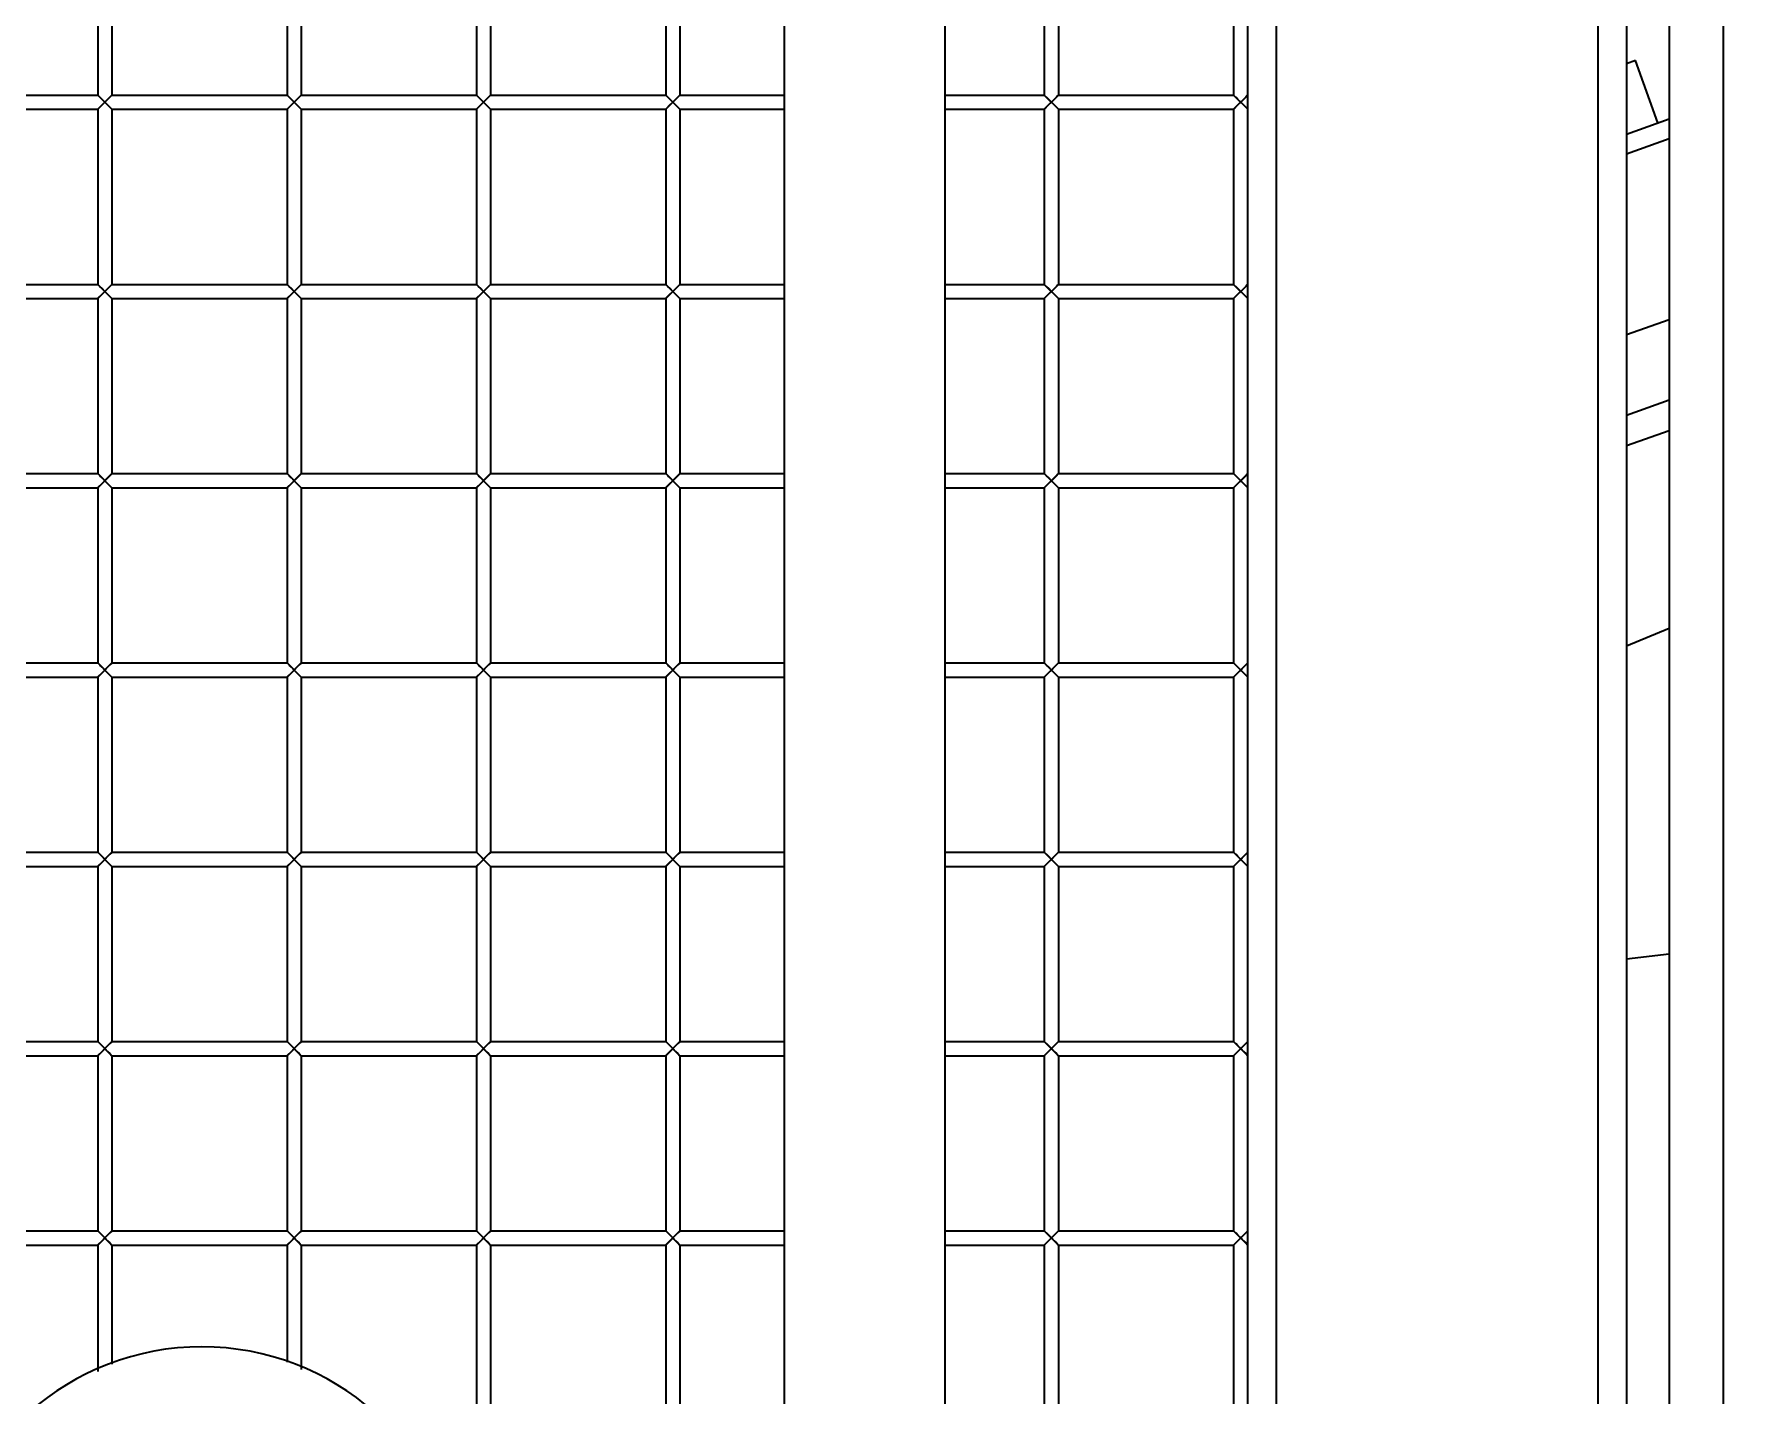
# Model space of a CAD drawing. Header units: millimetres. Extents: x 32496 to 166256, y 3504 to 23939.
# Drawn here: x 144487.8 to 144849.2, y 12530 to 12817.7 of the extents above; entities that cross this region are included whole.
import ezdxf

# ---------------------------------------------------------------- set-up
doc = ezdxf.new("R2010")
doc.units = ezdxf.units.MM
doc.layers.get('0').update_dxf_attribs({"lineweight": 35})
doc.layers.add('THICK', color=7, linetype='Continuous', lineweight=0)
doc.styles.add('TH_GBDIM', font='仿宋_GB2312.ttf', dxfattribs={"width": 0.8})
doc.dimstyles.new('TH_GBDIM', dxfattribs={"dimscale": 42, "dimtxt": 3, "dimasz": 3, "dimexe": 1.2, "dimexo": 0, "dimgap": 1, "dimtad": 1, "dimdec": 1, "dimdsep": 46, "dimtxsty": 'TH_GBDIM', "dimcen": 2.5, "dimdle": 252, "dimclrd": 4, "dimclre": 4, "dimclrt": 3, "dimadec": 0, "dimazin": 2, "dimtfac": 0.714286, "dimtdec": 1, "dimtmove": 0, "dimatfit": 3, "dimfxl": 1, "dimtolj": 1, "dimarcsym": 0})

# ---------------------------------------------------------------- blocks, each defined once
blk = doc.blocks.new('8-1250')
at = {"linetype": 'Continuous'}
for p, q in [((-3751.63, -34591.29), (-3751.63, -32232.29)), ((-3846.13, -32251.79), (-3846.13, -34571.79)), ((-3778.13, -34571.79), (-3778.13, -32251.79)), ((-3772.13, -32251.79), (-3772.13, -34571.79)), ((-3763.13, -32421.29), (-3763.13, -34421.29)), ((-3916.13, -33362.79), (-3916.13, -34431.79)), ((-3950.13, -33446.27), (-3950.13, -34431.79)), ((-3852.13, -34414.79), (-3852.13, -33511.79)), ((-4095.13, -34064.79), (-4095.13, -34101.79)), ((-4092.13, -34064.79), (-4092.13, -34101.79)), ((-4055.13, -34064.79), (-4055.13, -34101.79)), ((-4052.13, -34064.79), (-4052.13, -34101.79)), ((-4015.13, -34064.79), (-4015.13, -34101.79)), ((-4012.13, -34064.79), (-4012.13, -34101.79)), ((-3975.13, -34064.79), (-3975.13, -34101.79)), ((-3972.13, -34064.79), (-3972.13, -34101.79)), ((-3895.13, -34064.79), (-3895.13, -34101.79)), ((-3892.13, -34064.79), (-3892.13, -34101.79)), ((-3855.13, -34064.79), (-3855.13, -34101.79)), ((-3770.2, -34094.49), (-3772.13, -34095.17)), ((-3765.51, -34107.68), (-3770.2, -34094.49)), ((-4132.13, -34101.79), (-4095.13, -34101.79)), ((-4092.13, -34104.79), (-4095.13, -34101.79)), ((-4095.13, -34104.79), (-4092.13, -34101.79)), ((-4095.01, -34104.67), (-4094.22, -34103.88)), ((-4094.22, -34103.88), (-4093.63, -34103.29)), ((-4092.13, -34101.79), (-4055.13, -34101.79)), ((-4052.13, -34104.79), (-4055.13, -34101.79)), ((-4055.13, -34104.79), (-4052.13, -34101.79)), ((-4055.01, -34104.67), (-4054.22, -34103.88)), ((-4054.22, -34103.88), (-4053.63, -34103.29)), ((-4052.13, -34101.79), (-4015.13, -34101.79)), ((-4012.13, -34104.79), (-4015.13, -34101.79)), ((-4015.13, -34104.79), (-4012.13, -34101.79)), ((-4015.01, -34104.67), (-4014.22, -34103.88)), ((-4014.22, -34103.88), (-4013.63, -34103.29)), ((-4012.13, -34101.79), (-3975.13, -34101.79)), ((-3972.13, -34104.79), (-3975.13, -34101.79)), ((-3975.13, -34104.79), (-3972.13, -34101.79)), ((-3975.01, -34104.67), (-3974.22, -34103.88)), ((-3974.22, -34103.88), (-3973.63, -34103.29)), ((-3972.13, -34101.79), (-3950.13, -34101.79)), ((-3916.13, -34101.79), (-3895.13, -34101.79)), ((-3892.13, -34104.79), (-3895.13, -34101.79)), ((-3895.13, -34104.79), (-3892.13, -34101.79)), ((-3895.01, -34104.67), (-3894.22, -34103.88)), ((-3894.22, -34103.88), (-3893.63, -34103.29)), ((-3892.13, -34101.79), (-3855.13, -34101.79)), ((-3852.13, -34104.79), (-3855.13, -34101.79)), ((-3855.13, -34104.79), (-3852.13, -34101.79)), ((-3855.01, -34104.67), (-3854.22, -34103.88)), ((-3854.22, -34103.88), (-3853.63, -34103.29)), ((-4132.13, -34104.79), (-4095.13, -34104.79)), ((-4095.13, -34104.79), (-4095.13, -34141.79)), ((-4092.13, -34104.79), (-4092.13, -34141.79)), ((-4092.13, -34104.79), (-4055.13, -34104.79)), ((-4055.13, -34104.79), (-4055.13, -34141.79)), ((-4052.13, -34104.79), (-4052.13, -34141.79)), ((-4052.13, -34104.79), (-4015.13, -34104.79)), ((-4015.13, -34104.79), (-4015.13, -34141.79)), ((-4012.13, -34104.79), (-4012.13, -34141.79)), ((-4012.13, -34104.79), (-3975.13, -34104.79)), ((-3975.13, -34104.79), (-3975.13, -34141.79)), ((-3972.13, -34104.79), (-3972.13, -34141.79)), ((-3972.13, -34104.79), (-3950.13, -34104.79)), ((-3916.13, -34104.79), (-3895.13, -34104.79)), ((-3895.13, -34104.79), (-3895.13, -34141.79)), ((-3892.13, -34104.79), (-3892.13, -34141.79)), ((-3892.13, -34104.79), (-3855.13, -34104.79)), ((-3855.13, -34104.79), (-3855.13, -34141.79)), ((-3772.13, -34110.03), (-3763.13, -34106.83)), ((-3763.13, -34111.07), (-3772.13, -34114.28)), ((-4132.13, -34141.79), (-4095.13, -34141.79)), ((-4092.13, -34144.79), (-4095.13, -34141.79)), ((-4095.13, -34144.79), (-4092.13, -34141.79)), ((-4095.01, -34144.67), (-4094.22, -34143.88)), ((-4094.22, -34143.88), (-4093.63, -34143.29)), ((-4092.13, -34141.79), (-4055.13, -34141.79)), ((-4052.13, -34144.79), (-4055.13, -34141.79)), ((-4055.13, -34144.79), (-4052.13, -34141.79)), ((-4055.01, -34144.67), (-4054.22, -34143.88)), ((-4054.22, -34143.88), (-4053.63, -34143.29)), ((-4052.13, -34141.79), (-4015.13, -34141.79)), ((-4012.13, -34144.79), (-4015.13, -34141.79)), ((-4015.13, -34144.79), (-4012.13, -34141.79)), ((-4015.01, -34144.67), (-4014.22, -34143.88)), ((-4014.22, -34143.88), (-4013.63, -34143.29)), ((-4012.13, -34141.79), (-3975.13, -34141.79)), ((-3972.13, -34144.79), (-3975.13, -34141.79)), ((-3975.13, -34144.79), (-3972.13, -34141.79)), ((-3975.01, -34144.67), (-3974.22, -34143.88)), ((-3974.22, -34143.88), (-3973.63, -34143.29)), ((-3972.13, -34141.79), (-3950.13, -34141.79)), ((-3916.13, -34141.79), (-3895.13, -34141.79)), ((-3892.13, -34144.79), (-3895.13, -34141.79)), ((-3895.13, -34144.79), (-3892.13, -34141.79)), ((-3895.01, -34144.67), (-3894.22, -34143.88)), ((-3894.22, -34143.88), (-3893.63, -34143.29)), ((-3892.13, -34141.79), (-3855.13, -34141.79)), ((-3852.13, -34144.79), (-3855.13, -34141.79)), ((-3855.13, -34144.79), (-3852.13, -34141.79)), ((-3855.01, -34144.67), (-3854.22, -34143.88)), ((-3854.22, -34143.88), (-3853.63, -34143.29)), ((-4132.13, -34144.79), (-4095.13, -34144.79)), ((-4095.13, -34144.79), (-4095.13, -34181.79)), ((-4092.13, -34144.79), (-4092.13, -34181.79)), ((-4092.13, -34144.79), (-4055.13, -34144.79)), ((-4055.13, -34144.79), (-4055.13, -34181.79)), ((-4052.13, -34144.79), (-4052.13, -34181.79)), ((-4052.13, -34144.79), (-4015.13, -34144.79)), ((-4015.13, -34144.79), (-4015.13, -34181.79)), ((-4012.13, -34144.79), (-4012.13, -34181.79)), ((-4012.13, -34144.79), (-3975.13, -34144.79)), ((-3975.13, -34144.79), (-3975.13, -34181.79)), ((-3972.13, -34144.79), (-3972.13, -34181.79)), ((-3972.13, -34144.79), (-3950.13, -34144.79)), ((-3916.13, -34144.79), (-3895.13, -34144.79)), ((-3895.13, -34144.79), (-3895.13, -34181.79)), ((-3892.13, -34144.79), (-3892.13, -34181.79)), ((-3892.13, -34144.79), (-3855.13, -34144.79)), ((-3855.13, -34144.79), (-3855.13, -34181.79)), ((-3763.13, -34149.29), (-3772.13, -34152.49)), ((-3763.13, -34166.27), (-3772.13, -34169.48)), ((-3772.13, -34175.85), (-3763.13, -34172.64)), ((-4132.13, -34181.79), (-4095.13, -34181.79)), ((-4092.13, -34184.79), (-4095.13, -34181.79)), ((-4095.13, -34184.79), (-4092.13, -34181.79)), ((-4094.22, -34183.88), (-4093.63, -34183.29)), ((-4092.13, -34181.79), (-4055.13, -34181.79)), ((-4052.13, -34184.79), (-4055.13, -34181.79)), ((-4055.13, -34184.79), (-4052.13, -34181.79)), ((-4054.22, -34183.88), (-4053.63, -34183.29)), ((-4052.13, -34181.79), (-4015.13, -34181.79)), ((-4012.13, -34184.79), (-4015.13, -34181.79)), ((-4015.13, -34184.79), (-4012.13, -34181.79)), ((-4014.22, -34183.88), (-4013.63, -34183.29)), ((-4012.13, -34181.79), (-3975.13, -34181.79)), ((-3972.13, -34184.79), (-3975.13, -34181.79)), ((-3975.13, -34184.79), (-3972.13, -34181.79)), ((-3974.22, -34183.88), (-3973.63, -34183.29)), ((-3972.13, -34181.79), (-3950.13, -34181.79)), ((-3916.13, -34181.79), (-3895.13, -34181.79)), ((-3892.13, -34184.79), (-3895.13, -34181.79)), ((-3895.13, -34184.79), (-3892.13, -34181.79)), ((-3894.22, -34183.88), (-3893.63, -34183.29)), ((-3892.13, -34181.79), (-3855.13, -34181.79)), ((-3852.13, -34184.79), (-3855.13, -34181.79)), ((-3855.13, -34184.79), (-3852.13, -34181.79)), ((-3854.22, -34183.88), (-3853.63, -34183.29)), ((-4132.13, -34184.79), (-4095.13, -34184.79)), ((-4095.13, -34184.79), (-4095.13, -34221.79)), ((-4095.01, -34184.67), (-4094.22, -34183.88)), ((-4092.13, -34184.79), (-4092.13, -34221.79)), ((-4092.13, -34184.79), (-4055.13, -34184.79)), ((-4055.13, -34184.79), (-4055.13, -34221.79)), ((-4055.01, -34184.67), (-4054.22, -34183.88)), ((-4052.13, -34184.79), (-4052.13, -34221.79)), ((-4052.13, -34184.79), (-4015.13, -34184.79)), ((-4015.13, -34184.79), (-4015.13, -34221.79)), ((-4015.01, -34184.67), (-4014.22, -34183.88)), ((-4012.13, -34184.79), (-4012.13, -34221.79)), ((-4012.13, -34184.79), (-3975.13, -34184.79)), ((-3975.13, -34184.79), (-3975.13, -34221.79)), ((-3975.01, -34184.67), (-3974.22, -34183.88)), ((-3972.13, -34184.79), (-3972.13, -34221.79)), ((-3972.13, -34184.79), (-3950.13, -34184.79)), ((-3916.13, -34184.79), (-3895.13, -34184.79)), ((-3895.13, -34184.79), (-3895.13, -34221.79)), ((-3895.01, -34184.67), (-3894.22, -34183.88)), ((-3892.13, -34184.79), (-3892.13, -34221.79)), ((-3892.13, -34184.79), (-3855.13, -34184.79)), ((-3855.13, -34184.79), (-3855.13, -34221.79)), ((-3855.01, -34184.67), (-3854.22, -34183.88)), ((-3772.13, -34218.15), (-3763.13, -34214.47)), ((-4132.13, -34221.79), (-4095.13, -34221.79)), ((-4092.13, -34224.79), (-4095.13, -34221.79)), ((-4095.13, -34224.79), (-4092.13, -34221.79)), ((-4094.22, -34223.88), (-4093.63, -34223.29)), ((-4092.13, -34221.79), (-4055.13, -34221.79)), ((-4052.13, -34224.79), (-4055.13, -34221.79)), ((-4055.13, -34224.79), (-4052.13, -34221.79)), ((-4054.22, -34223.88), (-4053.63, -34223.29)), ((-4052.13, -34221.79), (-4015.13, -34221.79)), ((-4012.13, -34224.79), (-4015.13, -34221.79)), ((-4015.13, -34224.79), (-4012.13, -34221.79)), ((-4014.22, -34223.88), (-4013.63, -34223.29)), ((-4012.13, -34221.79), (-3975.13, -34221.79)), ((-3972.13, -34224.79), (-3975.13, -34221.79)), ((-3975.13, -34224.79), (-3972.13, -34221.79)), ((-3974.22, -34223.88), (-3973.63, -34223.29)), ((-3972.13, -34221.79), (-3950.13, -34221.79)), ((-3916.13, -34221.79), (-3895.13, -34221.79)), ((-3892.13, -34224.79), (-3895.13, -34221.79)), ((-3895.13, -34224.79), (-3892.13, -34221.79)), ((-3894.22, -34223.88), (-3893.63, -34223.29)), ((-3892.13, -34221.79), (-3855.13, -34221.79)), ((-3852.13, -34224.79), (-3855.13, -34221.79)), ((-3855.13, -34224.79), (-3852.13, -34221.79)), ((-3854.22, -34223.88), (-3853.63, -34223.29)), ((-4132.13, -34224.79), (-4095.13, -34224.79)), ((-4095.13, -34224.79), (-4095.13, -34261.79)), ((-4095.01, -34224.67), (-4094.22, -34223.88)), ((-4092.13, -34224.79), (-4092.13, -34261.79)), ((-4092.13, -34224.79), (-4055.13, -34224.79)), ((-4055.13, -34224.79), (-4055.13, -34261.79)), ((-4055.01, -34224.67), (-4054.22, -34223.88)), ((-4052.13, -34224.79), (-4052.13, -34261.79)), ((-4052.13, -34224.79), (-4015.13, -34224.79)), ((-4015.13, -34224.79), (-4015.13, -34261.79)), ((-4015.01, -34224.67), (-4014.22, -34223.88)), ((-4012.13, -34224.79), (-4012.13, -34261.79)), ((-4012.13, -34224.79), (-3975.13, -34224.79)), ((-3975.13, -34224.79), (-3975.13, -34261.79)), ((-3975.01, -34224.67), (-3974.22, -34223.88)), ((-3972.13, -34224.79), (-3972.13, -34261.79)), ((-3972.13, -34224.79), (-3950.13, -34224.79)), ((-3916.13, -34224.79), (-3895.13, -34224.79)), ((-3895.13, -34224.79), (-3895.13, -34261.79)), ((-3895.01, -34224.67), (-3894.22, -34223.88)), ((-3892.13, -34224.79), (-3892.13, -34261.79)), ((-3892.13, -34224.79), (-3855.13, -34224.79)), ((-3855.13, -34224.79), (-3855.13, -34261.79)), ((-3855.01, -34224.67), (-3854.22, -34223.88)), ((-4132.13, -34261.79), (-4095.13, -34261.79)), ((-4092.13, -34264.79), (-4095.13, -34261.79)), ((-4095.13, -34264.79), (-4092.13, -34261.79)), ((-4092.13, -34261.79), (-4055.13, -34261.79)), ((-4052.13, -34264.79), (-4055.13, -34261.79)), ((-4055.13, -34264.79), (-4052.13, -34261.79)), ((-4052.13, -34261.79), (-4015.13, -34261.79)), ((-4012.13, -34264.79), (-4015.13, -34261.79)), ((-4015.13, -34264.79), (-4012.13, -34261.79)), ((-4012.13, -34261.79), (-3975.13, -34261.79)), ((-3972.13, -34264.79), (-3975.13, -34261.79)), ((-3975.13, -34264.79), (-3972.13, -34261.79)), ((-3972.13, -34261.79), (-3950.13, -34261.79)), ((-3916.13, -34261.79), (-3895.13, -34261.79)), ((-3892.13, -34264.79), (-3895.13, -34261.79)), ((-3895.13, -34264.79), (-3892.13, -34261.79)), ((-3892.13, -34261.79), (-3855.13, -34261.79)), ((-3852.13, -34264.79), (-3855.13, -34261.79)), ((-3855.13, -34264.79), (-3852.13, -34261.79)), ((-4132.13, -34264.79), (-4095.13, -34264.79)), ((-4095.13, -34264.79), (-4095.13, -34301.79)), ((-4095.01, -34264.67), (-4094.22, -34263.88)), ((-4094.22, -34263.88), (-4093.63, -34263.29)), ((-4092.13, -34264.79), (-4092.13, -34301.79)), ((-4092.13, -34264.79), (-4055.13, -34264.79)), ((-4055.13, -34264.79), (-4055.13, -34301.79)), ((-4055.01, -34264.67), (-4054.22, -34263.88)), ((-4054.22, -34263.88), (-4053.63, -34263.29)), ((-4052.13, -34264.79), (-4052.13, -34301.79)), ((-4052.13, -34264.79), (-4015.13, -34264.79)), ((-4015.13, -34264.79), (-4015.13, -34301.79)), ((-4015.01, -34264.67), (-4014.22, -34263.88)), ((-4014.22, -34263.88), (-4013.63, -34263.29)), ((-4012.13, -34264.79), (-4012.13, -34301.79)), ((-4012.13, -34264.79), (-3975.13, -34264.79)), ((-3975.13, -34264.79), (-3975.13, -34301.79)), ((-3975.01, -34264.67), (-3974.22, -34263.88)), ((-3974.22, -34263.88), (-3973.63, -34263.29)), ((-3972.13, -34264.79), (-3972.13, -34301.79)), ((-3972.13, -34264.79), (-3950.13, -34264.79)), ((-3916.13, -34264.79), (-3895.13, -34264.79)), ((-3895.13, -34264.79), (-3895.13, -34301.79)), ((-3895.01, -34264.67), (-3894.22, -34263.88)), ((-3894.22, -34263.88), (-3893.63, -34263.29)), ((-3892.13, -34264.79), (-3892.13, -34301.79)), ((-3892.13, -34264.79), (-3855.13, -34264.79)), ((-3855.13, -34264.79), (-3855.13, -34301.79)), ((-3855.01, -34264.67), (-3854.22, -34263.88)), ((-3854.22, -34263.88), (-3853.63, -34263.29)), ((-3772.13, -34284.28), (-3763.13, -34283.24)), ((-4132.13, -34301.79), (-4095.13, -34301.79)), ((-4092.13, -34304.79), (-4095.13, -34301.79)), ((-4095.13, -34304.79), (-4092.13, -34301.79)), ((-4092.13, -34301.79), (-4055.13, -34301.79)), ((-4052.13, -34304.79), (-4055.13, -34301.79)), ((-4055.13, -34304.79), (-4052.13, -34301.79)), ((-4052.13, -34301.79), (-4015.13, -34301.79)), ((-4012.13, -34304.79), (-4015.13, -34301.79)), ((-4015.13, -34304.79), (-4012.13, -34301.79)), ((-4012.13, -34301.79), (-3975.13, -34301.79)), ((-3972.13, -34304.79), (-3975.13, -34301.79)), ((-3975.13, -34304.79), (-3972.13, -34301.79)), ((-3972.13, -34301.79), (-3950.13, -34301.79)), ((-3916.13, -34301.79), (-3895.13, -34301.79)), ((-3892.13, -34304.79), (-3895.13, -34301.79)), ((-3895.13, -34304.79), (-3892.13, -34301.79)), ((-3892.13, -34301.79), (-3855.13, -34301.79)), ((-3852.13, -34304.79), (-3855.13, -34301.79)), ((-3855.13, -34304.79), (-3852.13, -34301.79)), ((-4132.13, -34304.79), (-4095.13, -34304.79)), ((-4095.13, -34304.79), (-4095.13, -34341.79)), ((-4095.01, -34304.67), (-4094.22, -34303.88)), ((-4094.22, -34303.88), (-4093.63, -34303.29)), ((-4092.13, -34304.79), (-4092.13, -34341.79)), ((-4092.13, -34304.79), (-4055.13, -34304.79)), ((-4055.13, -34304.79), (-4055.13, -34341.79)), ((-4055.01, -34304.67), (-4054.22, -34303.88)), ((-4054.22, -34303.88), (-4053.63, -34303.29)), ((-4052.13, -34304.79), (-4052.13, -34341.79)), ((-4052.13, -34304.79), (-4015.13, -34304.79)), ((-4015.13, -34304.79), (-4015.13, -34341.79)), ((-4015.01, -34304.67), (-4014.22, -34303.88)), ((-4014.22, -34303.88), (-4013.63, -34303.29)), ((-4012.13, -34304.79), (-4012.13, -34341.79)), ((-4012.13, -34304.79), (-3975.13, -34304.79)), ((-3975.13, -34304.79), (-3975.13, -34341.79)), ((-3975.01, -34304.67), (-3974.22, -34303.88)), ((-3974.22, -34303.88), (-3973.63, -34303.29)), ((-3972.13, -34304.79), (-3972.13, -34341.79)), ((-3972.13, -34304.79), (-3950.13, -34304.79)), ((-3916.13, -34304.79), (-3895.13, -34304.79)), ((-3895.13, -34304.79), (-3895.13, -34341.79)), ((-3895.01, -34304.67), (-3894.22, -34303.88)), ((-3894.22, -34303.88), (-3893.63, -34303.29)), ((-3892.13, -34304.79), (-3892.13, -34341.79)), ((-3892.13, -34304.79), (-3855.13, -34304.79)), ((-3855.13, -34304.79), (-3855.13, -34341.79)), ((-3855.01, -34304.67), (-3854.22, -34303.88)), ((-3854.22, -34303.88), (-3853.63, -34303.29)), ((-4132.13, -34341.79), (-4095.13, -34341.79)), ((-4092.13, -34344.79), (-4095.13, -34341.79)), ((-4095.13, -34344.79), (-4092.13, -34341.79)), ((-4092.13, -34341.79), (-4055.13, -34341.79)), ((-4052.13, -34344.79), (-4055.13, -34341.79)), ((-4055.13, -34344.79), (-4052.13, -34341.79)), ((-4052.13, -34341.79), (-4015.13, -34341.79)), ((-4012.13, -34344.79), (-4015.13, -34341.79)), ((-4015.13, -34344.79), (-4012.13, -34341.79)), ((-4012.13, -34341.79), (-3975.13, -34341.79)), ((-3972.13, -34344.79), (-3975.13, -34341.79)), ((-3975.13, -34344.79), (-3972.13, -34341.79)), ((-3972.13, -34341.79), (-3950.13, -34341.79)), ((-3916.13, -34341.79), (-3895.13, -34341.79)), ((-3892.13, -34344.79), (-3895.13, -34341.79)), ((-3895.13, -34344.79), (-3892.13, -34341.79)), ((-3892.13, -34341.79), (-3855.13, -34341.79)), ((-3852.13, -34344.79), (-3855.13, -34341.79)), ((-3855.13, -34344.79), (-3852.13, -34341.79)), ((-4132.13, -34344.79), (-4095.13, -34344.79)), ((-4095.13, -34344.79), (-4095.13, -34371.5)), ((-4095.01, -34344.67), (-4094.22, -34343.88)), ((-4094.22, -34343.88), (-4093.63, -34343.29)), ((-4092.13, -34344.79), (-4092.13, -34369.95)), ((-4092.13, -34344.79), (-4055.13, -34344.79)), ((-4055.13, -34344.79), (-4055.13, -34369.56)), ((-4055.01, -34344.67), (-4054.22, -34343.88)), ((-4054.22, -34343.88), (-4053.63, -34343.29)), ((-4052.13, -34344.79), (-4052.13, -34371.06)), ((-4052.13, -34344.79), (-4015.13, -34344.79)), ((-4015.13, -34344.79), (-4015.13, -34381.79)), ((-4015.01, -34344.67), (-4014.22, -34343.88)), ((-4014.22, -34343.88), (-4013.63, -34343.29)), ((-4012.13, -34344.79), (-4012.13, -34381.79)), ((-4012.13, -34344.79), (-3975.13, -34344.79)), ((-3975.13, -34344.79), (-3975.13, -34381.79)), ((-3975.01, -34344.67), (-3974.22, -34343.88)), ((-3974.22, -34343.88), (-3973.63, -34343.29)), ((-3972.13, -34344.79), (-3972.13, -34381.79)), ((-3972.13, -34344.79), (-3950.13, -34344.79)), ((-3916.13, -34344.79), (-3895.13, -34344.79)), ((-3895.13, -34344.79), (-3895.13, -34381.79)), ((-3895.01, -34344.67), (-3894.22, -34343.88)), ((-3894.22, -34343.88), (-3893.63, -34343.29)), ((-3892.13, -34344.79), (-3892.13, -34381.79)), ((-3892.13, -34344.79), (-3855.13, -34344.79)), ((-3855.13, -34344.79), (-3855.13, -34381.79)), ((-3855.01, -34344.67), (-3854.22, -34343.88)), ((-3854.22, -34343.88), (-3853.63, -34343.29))]:
    blk.add_line(p, q, dxfattribs=at)
for points in [[(-4093.63, -34103.29), (-4094.21, -34102.7), (-4094.69, -34102.23)], [(-4092.24, -34101.9), (-4092.56, -34102.22), (-4093.05, -34102.71), (-4093.63, -34103.29)], [(-4093.63, -34103.29), (-4093.04, -34103.88), (-4092.57, -34104.35), (-4092.13, -34104.79)], [(-4053.63, -34103.29), (-4054.21, -34102.7), (-4054.69, -34102.23)], [(-4052.24, -34101.9), (-4052.56, -34102.22), (-4053.05, -34102.71), (-4053.63, -34103.29)], [(-4053.63, -34103.29), (-4053.04, -34103.88), (-4052.57, -34104.35), (-4052.13, -34104.79)], [(-4013.63, -34103.29), (-4014.21, -34102.7), (-4014.69, -34102.23)], [(-4012.24, -34101.9), (-4012.56, -34102.22), (-4013.05, -34102.71), (-4013.63, -34103.29)], [(-4013.63, -34103.29), (-4013.04, -34103.88), (-4012.57, -34104.35), (-4012.13, -34104.79)], [(-3973.63, -34103.29), (-3974.21, -34102.7), (-3974.69, -34102.23)], [(-3972.24, -34101.9), (-3972.56, -34102.22), (-3973.05, -34102.71), (-3973.63, -34103.29)], [(-3973.63, -34103.29), (-3973.04, -34103.88), (-3972.57, -34104.35), (-3972.13, -34104.79)], [(-3893.63, -34103.29), (-3894.21, -34102.7), (-3894.69, -34102.23)], [(-3892.24, -34101.9), (-3892.56, -34102.22), (-3893.05, -34102.71), (-3893.63, -34103.29)], [(-3893.63, -34103.29), (-3893.04, -34103.88), (-3892.57, -34104.35), (-3892.13, -34104.79)], [(-3853.63, -34103.29), (-3854.21, -34102.7), (-3854.69, -34102.23)], [(-3852.24, -34101.9), (-3852.56, -34102.22), (-3853.05, -34102.71), (-3853.63, -34103.29)], [(-3853.63, -34103.29), (-3853.04, -34103.88), (-3852.57, -34104.35), (-3852.13, -34104.79)], [(-4093.63, -34143.29), (-4094.21, -34142.7), (-4094.69, -34142.23)], [(-4092.24, -34141.9), (-4092.56, -34142.22), (-4093.05, -34142.71), (-4093.63, -34143.29)], [(-4093.63, -34143.29), (-4093.04, -34143.88), (-4092.57, -34144.35), (-4092.13, -34144.79)], [(-4053.63, -34143.29), (-4054.21, -34142.7), (-4054.69, -34142.23)], [(-4052.24, -34141.9), (-4052.56, -34142.22), (-4053.05, -34142.71), (-4053.63, -34143.29)], [(-4053.63, -34143.29), (-4053.04, -34143.88), (-4052.57, -34144.35), (-4052.13, -34144.79)], [(-4013.63, -34143.29), (-4014.21, -34142.7), (-4014.69, -34142.23)], [(-4012.24, -34141.9), (-4012.56, -34142.22), (-4013.05, -34142.71), (-4013.63, -34143.29)], [(-4013.63, -34143.29), (-4013.04, -34143.88), (-4012.57, -34144.35), (-4012.13, -34144.79)], [(-3973.63, -34143.29), (-3974.21, -34142.7), (-3974.69, -34142.23)], [(-3972.24, -34141.9), (-3972.56, -34142.22), (-3973.05, -34142.71), (-3973.63, -34143.29)], [(-3973.63, -34143.29), (-3973.04, -34143.88), (-3972.57, -34144.35), (-3972.13, -34144.79)], [(-3893.63, -34143.29), (-3894.21, -34142.7), (-3894.69, -34142.23)], [(-3892.24, -34141.9), (-3892.56, -34142.22), (-3893.05, -34142.71), (-3893.63, -34143.29)], [(-3893.63, -34143.29), (-3893.04, -34143.88), (-3892.57, -34144.35), (-3892.13, -34144.79)], [(-3853.63, -34143.29), (-3854.21, -34142.7), (-3854.69, -34142.23)], [(-3852.24, -34141.9), (-3852.56, -34142.22), (-3853.05, -34142.71), (-3853.63, -34143.29)], [(-3853.63, -34143.29), (-3853.04, -34143.88), (-3852.57, -34144.35), (-3852.13, -34144.79)], [(-4093.63, -34183.29), (-4094.21, -34182.7), (-4094.69, -34182.23)], [(-4092.24, -34181.9), (-4092.56, -34182.22), (-4093.05, -34182.71), (-4093.63, -34183.29)], [(-4093.63, -34183.29), (-4093.04, -34183.88), (-4092.57, -34184.35), (-4092.13, -34184.79)], [(-4053.63, -34183.29), (-4054.21, -34182.7), (-4054.69, -34182.23)], [(-4052.24, -34181.9), (-4052.56, -34182.22), (-4053.05, -34182.71), (-4053.63, -34183.29)], [(-4053.63, -34183.29), (-4053.04, -34183.88), (-4052.57, -34184.35), (-4052.13, -34184.79)], [(-4013.63, -34183.29), (-4014.21, -34182.7), (-4014.69, -34182.23)], [(-4012.24, -34181.9), (-4012.56, -34182.22), (-4013.05, -34182.71), (-4013.63, -34183.29)], [(-4013.63, -34183.29), (-4013.04, -34183.88), (-4012.57, -34184.35), (-4012.13, -34184.79)], [(-3973.63, -34183.29), (-3974.21, -34182.7), (-3974.69, -34182.23)], [(-3972.24, -34181.9), (-3972.56, -34182.22), (-3973.05, -34182.71), (-3973.63, -34183.29)], [(-3973.63, -34183.29), (-3973.04, -34183.88), (-3972.57, -34184.35), (-3972.13, -34184.79)], [(-3893.63, -34183.29), (-3894.21, -34182.7), (-3894.69, -34182.23)], [(-3892.24, -34181.9), (-3892.56, -34182.22), (-3893.05, -34182.71), (-3893.63, -34183.29)], [(-3893.63, -34183.29), (-3893.04, -34183.88), (-3892.57, -34184.35), (-3892.13, -34184.79)], [(-3853.63, -34183.29), (-3854.21, -34182.7), (-3854.69, -34182.23)], [(-3852.24, -34181.9), (-3852.56, -34182.22), (-3853.05, -34182.71), (-3853.63, -34183.29)], [(-3853.63, -34183.29), (-3853.04, -34183.88), (-3852.57, -34184.35), (-3852.13, -34184.79)], [(-4093.63, -34223.29), (-4094.21, -34222.7), (-4094.69, -34222.23)], [(-4092.24, -34221.9), (-4092.56, -34222.22), (-4093.05, -34222.71), (-4093.63, -34223.29)], [(-4093.63, -34223.29), (-4093.04, -34223.88), (-4092.57, -34224.35), (-4092.13, -34224.79)], [(-4053.63, -34223.29), (-4054.21, -34222.7), (-4054.69, -34222.23)], [(-4052.24, -34221.9), (-4052.56, -34222.22), (-4053.05, -34222.71), (-4053.63, -34223.29)], [(-4053.63, -34223.29), (-4053.04, -34223.88), (-4052.57, -34224.35), (-4052.13, -34224.79)], [(-4013.63, -34223.29), (-4014.21, -34222.7), (-4014.69, -34222.23)], [(-4012.24, -34221.9), (-4012.56, -34222.22), (-4013.05, -34222.71), (-4013.63, -34223.29)], [(-4013.63, -34223.29), (-4013.04, -34223.88), (-4012.57, -34224.35), (-4012.13, -34224.79)], [(-3973.63, -34223.29), (-3974.21, -34222.7), (-3974.69, -34222.23)], [(-3972.24, -34221.9), (-3972.56, -34222.22), (-3973.05, -34222.71), (-3973.63, -34223.29)], [(-3973.63, -34223.29), (-3973.04, -34223.88), (-3972.57, -34224.35), (-3972.13, -34224.79)], [(-3893.63, -34223.29), (-3894.21, -34222.7), (-3894.69, -34222.23)], [(-3892.24, -34221.9), (-3892.56, -34222.22), (-3893.05, -34222.71), (-3893.63, -34223.29)], [(-3893.63, -34223.29), (-3893.04, -34223.88), (-3892.57, -34224.35), (-3892.13, -34224.79)], [(-3853.63, -34223.29), (-3854.21, -34222.7), (-3854.69, -34222.23)], [(-3852.24, -34221.9), (-3852.56, -34222.22), (-3853.05, -34222.71), (-3853.63, -34223.29)], [(-3853.63, -34223.29), (-3853.04, -34223.88), (-3852.57, -34224.35), (-3852.13, -34224.79)], [(-4093.63, -34263.29), (-4094.21, -34262.7), (-4094.69, -34262.23)], [(-4092.24, -34261.9), (-4092.56, -34262.22), (-4093.05, -34262.71), (-4093.63, -34263.29)], [(-4053.63, -34263.29), (-4054.21, -34262.7), (-4054.69, -34262.23)], [(-4052.24, -34261.9), (-4052.56, -34262.22), (-4053.05, -34262.71), (-4053.63, -34263.29)], [(-4013.63, -34263.29), (-4014.21, -34262.7), (-4014.69, -34262.23)], [(-4012.24, -34261.9), (-4012.56, -34262.22), (-4013.05, -34262.71), (-4013.63, -34263.29)], [(-3973.63, -34263.29), (-3974.21, -34262.7), (-3974.69, -34262.23)], [(-3972.24, -34261.9), (-3972.56, -34262.22), (-3973.05, -34262.71), (-3973.63, -34263.29)], [(-3893.63, -34263.29), (-3894.21, -34262.7), (-3894.69, -34262.23)], [(-3892.24, -34261.9), (-3892.56, -34262.22), (-3893.05, -34262.71), (-3893.63, -34263.29)], [(-3853.63, -34263.29), (-3854.21, -34262.7), (-3854.69, -34262.23)], [(-3852.24, -34261.9), (-3852.56, -34262.22), (-3853.05, -34262.71), (-3853.63, -34263.29)], [(-4093.63, -34263.29), (-4093.04, -34263.88), (-4092.57, -34264.35), (-4092.13, -34264.79)], [(-4053.63, -34263.29), (-4053.04, -34263.88), (-4052.57, -34264.35), (-4052.13, -34264.79)], [(-4013.63, -34263.29), (-4013.04, -34263.88), (-4012.57, -34264.35), (-4012.13, -34264.79)], [(-3973.63, -34263.29), (-3973.04, -34263.88), (-3972.57, -34264.35), (-3972.13, -34264.79)], [(-3893.63, -34263.29), (-3893.04, -34263.88), (-3892.57, -34264.35), (-3892.13, -34264.79)], [(-3853.63, -34263.29), (-3853.04, -34263.88), (-3852.57, -34264.35), (-3852.13, -34264.79)], [(-4093.63, -34303.29), (-4094.21, -34302.7), (-4094.69, -34302.23)], [(-4092.24, -34301.9), (-4092.56, -34302.22), (-4093.05, -34302.71), (-4093.63, -34303.29)], [(-4053.63, -34303.29), (-4054.21, -34302.7), (-4054.69, -34302.23)], [(-4052.24, -34301.9), (-4052.56, -34302.22), (-4053.05, -34302.71), (-4053.63, -34303.29)], [(-4013.63, -34303.29), (-4014.21, -34302.7), (-4014.69, -34302.23)], [(-4012.24, -34301.9), (-4012.56, -34302.22), (-4013.05, -34302.71), (-4013.63, -34303.29)], [(-3973.63, -34303.29), (-3974.21, -34302.7), (-3974.69, -34302.23)], [(-3972.24, -34301.9), (-3972.56, -34302.22), (-3973.05, -34302.71), (-3973.63, -34303.29)], [(-3893.63, -34303.29), (-3894.21, -34302.7), (-3894.69, -34302.23)], [(-3892.24, -34301.9), (-3892.56, -34302.22), (-3893.05, -34302.71), (-3893.63, -34303.29)], [(-3853.63, -34303.29), (-3854.21, -34302.7), (-3854.69, -34302.23)], [(-3852.24, -34301.9), (-3852.56, -34302.22), (-3853.05, -34302.71), (-3853.63, -34303.29)], [(-4093.63, -34303.29), (-4093.04, -34303.88), (-4092.57, -34304.35), (-4092.13, -34304.79)], [(-4053.63, -34303.29), (-4053.04, -34303.88), (-4052.57, -34304.35), (-4052.13, -34304.79)], [(-4013.63, -34303.29), (-4013.04, -34303.88), (-4012.57, -34304.35), (-4012.13, -34304.79)], [(-3973.63, -34303.29), (-3973.04, -34303.88), (-3972.57, -34304.35), (-3972.13, -34304.79)], [(-3893.63, -34303.29), (-3893.04, -34303.88), (-3892.57, -34304.35), (-3892.13, -34304.79)], [(-3853.63, -34303.29), (-3853.04, -34303.88), (-3852.57, -34304.35), (-3852.13, -34304.79)], [(-4093.63, -34343.29), (-4094.21, -34342.7), (-4094.69, -34342.23)], [(-4092.24, -34341.9), (-4092.56, -34342.22), (-4093.05, -34342.71), (-4093.63, -34343.29)], [(-4053.63, -34343.29), (-4054.21, -34342.7), (-4054.69, -34342.23)], [(-4052.24, -34341.9), (-4052.56, -34342.22), (-4053.05, -34342.71), (-4053.63, -34343.29)], [(-4013.63, -34343.29), (-4014.21, -34342.7), (-4014.69, -34342.23)], [(-4012.24, -34341.9), (-4012.56, -34342.22), (-4013.05, -34342.71), (-4013.63, -34343.29)], [(-3973.63, -34343.29), (-3974.21, -34342.7), (-3974.69, -34342.23)], [(-3972.24, -34341.9), (-3972.56, -34342.22), (-3973.05, -34342.71), (-3973.63, -34343.29)], [(-3893.63, -34343.29), (-3894.21, -34342.7), (-3894.69, -34342.23)], [(-3892.24, -34341.9), (-3892.56, -34342.22), (-3893.05, -34342.71), (-3893.63, -34343.29)], [(-3853.63, -34343.29), (-3854.21, -34342.7), (-3854.69, -34342.23)], [(-3852.24, -34341.9), (-3852.56, -34342.22), (-3853.05, -34342.71), (-3853.63, -34343.29)], [(-4093.63, -34343.29), (-4093.04, -34343.88), (-4092.57, -34344.35), (-4092.13, -34344.79)], [(-4053.63, -34343.29), (-4053.04, -34343.88), (-4052.57, -34344.35), (-4052.13, -34344.79)], [(-4013.63, -34343.29), (-4013.04, -34343.88), (-4012.57, -34344.35), (-4012.13, -34344.79)], [(-3973.63, -34343.29), (-3973.04, -34343.88), (-3972.57, -34344.35), (-3972.13, -34344.79)], [(-3893.63, -34343.29), (-3893.04, -34343.88), (-3892.57, -34344.35), (-3892.13, -34344.79)], [(-3853.63, -34343.29), (-3853.04, -34343.88), (-3852.57, -34344.35), (-3852.13, -34344.79)]]:
    blk.add_lwpolyline(points, dxfattribs=at)
blk.add_arc((-4073.13, -34421.29), 55, 6.9888, 172.9825, dxfattribs=at)

msp = doc.modelspace()

# ---------------------------------------------------------------- block references
at = {"color": 6}
msp.add_blockref('8-1250', (148596.331, 46906.597), dxfattribs=at)

# ---------------------------------------------------------------- leaders
at = {"layer": 'THICK', "lineweight": -3}
msp.add_leader([(146450.599, 13213.889), (145599.61, 11716.687), (143661.118, 11716.687)], dimstyle='TH_GBDIM', override={"dimscale": 30, "dimarcsym": 2}, dxfattribs=at)

doc.saveas('drawing.dxf')
